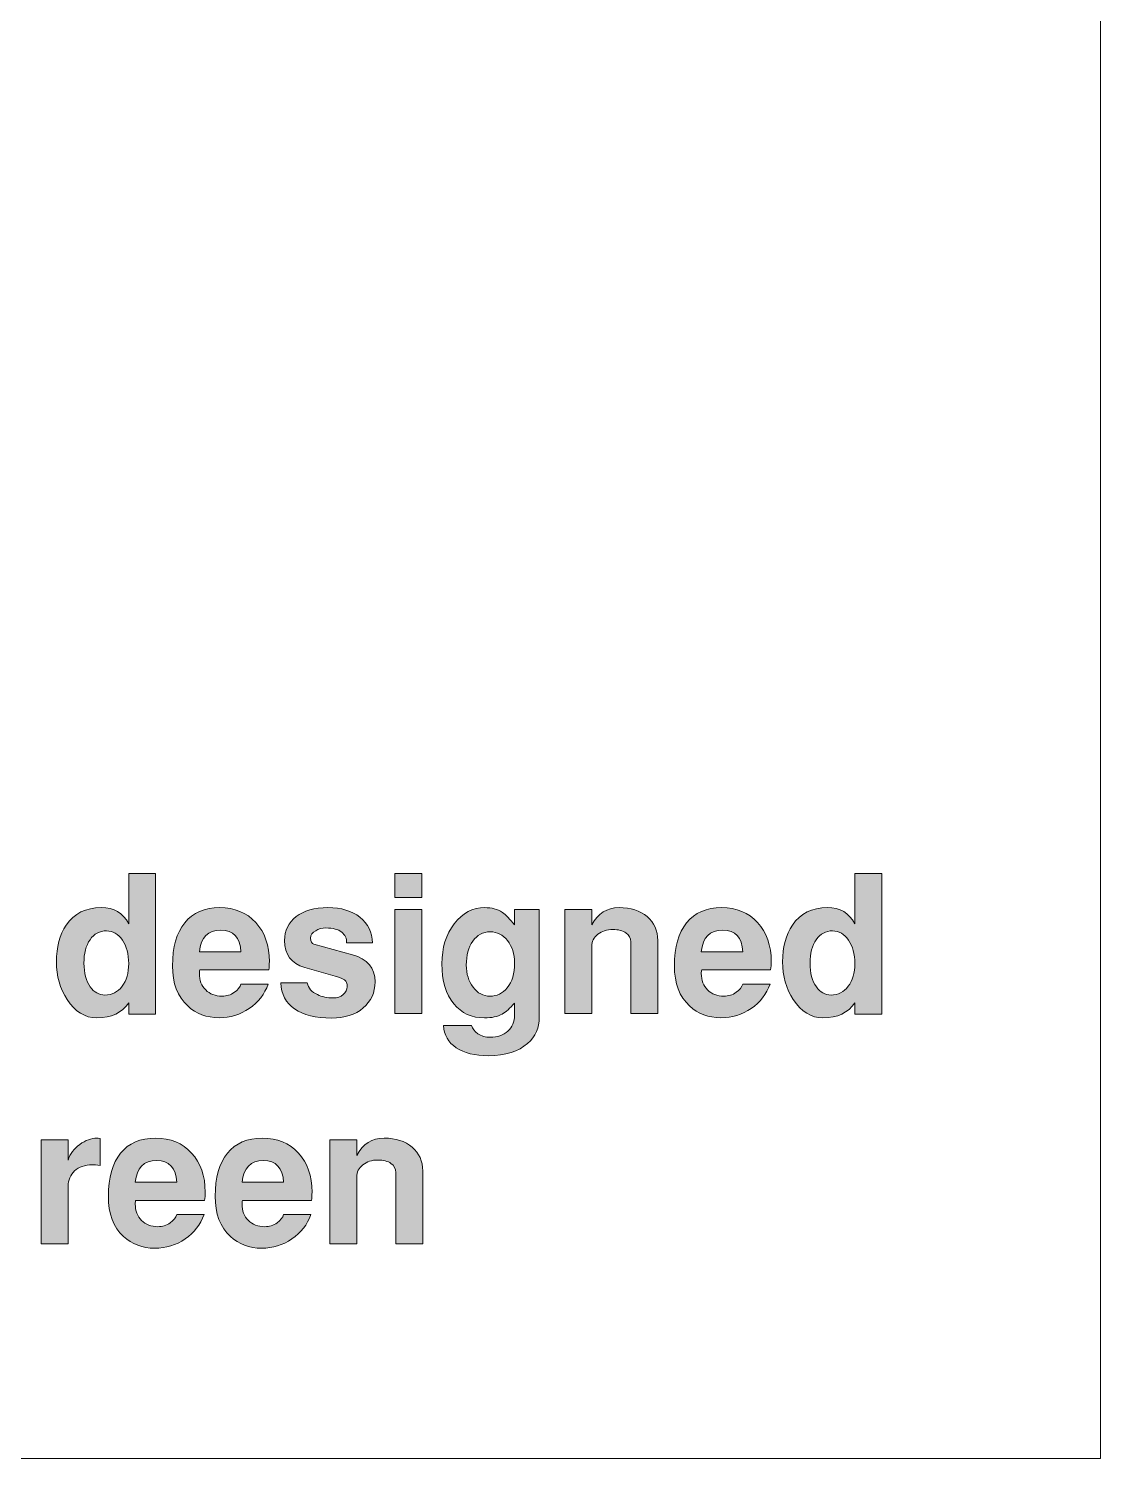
# Model space of a CAD drawing. Header units: inches. Extents: x 0.25 to 7.95, y -7.13 to -0.25.
# Drawn here: x 7.251 to 7.949, y -4.937 to -4.007 of the extents above; entities that cross this region are included whole.
import ezdxf

# ---------------------------------------------------------------- set-up
doc = ezdxf.new("R2010")
doc.units = ezdxf.units.IN
doc.header["$MEASUREMENT"] = 0
doc.layers.add('Layer 1', color=7, linetype='Continuous')

# ---------------------------------------------------------------- blocks, each defined once
blk = doc.blocks.new('block 75')
at = {"layer": 'Layer 1', "color": 7, "lineweight": 5, "true_color": 0xffffff}
blk.add_lwpolyline([(5.53159, -2.96855), (5.53159, -4.93706), (7.94877, -4.93706), (7.94877, -2.96855)], dxfattribs=at)
blk = doc.blocks.new('block 74')
at = {"layer": 'Layer 1'}
blk.add_blockref('block 75', (0, 0), dxfattribs=at)
blk = doc.blocks.new('block 112')
at = {"layer": 'Layer 1', "true_color": 0xed1f24}
h = blk.add_hatch(color=240, dxfattribs=at)
h.dxf.hatch_style = 2
edge = h.paths.add_edge_path()
edge.add_spline(control_points=[(7.33411, -4.64789), (7.33411, -4.64789), (7.31662, -4.64789), (7.31662, -4.64789), (7.31662, -4.64789), (7.31662, -4.64052), (7.31662, -4.64052), (7.31228, -4.6471), (7.30537, -4.65039), (7.29586, -4.65039), (7.28819, -4.65039), (7.28178, -4.64643), (7.27661, -4.63852), (7.27195, -4.63127), (7.26961, -4.6231), (7.26961, -4.61401), (7.26961, -4.60435), (7.27174, -4.59635), (7.27599, -4.59001), (7.28116, -4.58243), (7.28874, -4.57864), (7.29874, -4.57864), (7.30699, -4.57864), (7.31295, -4.58214), (7.31662, -4.58914), (7.31662, -4.58914), (7.31662, -4.55639), (7.31662, -4.55639), (7.31662, -4.55639), (7.33411, -4.55639), (7.33411, -4.55639), (7.33411, -4.55639), (7.33411, -4.64789), (7.33411, -4.64789)], knot_values=[0, 0, 0, 0, 1, 1, 1, 2, 2, 2, 3, 3, 3, 4, 4, 4, 5, 5, 5, 6, 6, 6, 7, 7, 7, 8, 8, 8, 9, 9, 9, 10, 10, 10, 11, 11, 11, 11], degree=3, periodic=1)
edge = h.paths.add_edge_path()
edge.add_spline(control_points=[(7.31662, -4.61508), (7.31662, -4.60885), (7.31525, -4.60373), (7.31251, -4.59975), (7.30977, -4.59576), (7.30632, -4.59376), (7.30218, -4.59376), (7.2977, -4.59376), (7.29412, -4.59568), (7.29147, -4.5995), (7.28881, -4.60332), (7.28749, -4.60843), (7.28749, -4.61483), (7.28749, -4.62131), (7.28886, -4.62642), (7.2916, -4.63015), (7.29408, -4.63373), (7.29728, -4.63552), (7.30118, -4.63552), (7.30575, -4.63552), (7.30946, -4.63363), (7.31232, -4.62984), (7.31519, -4.62606), (7.31662, -4.62114), (7.31662, -4.61508)], knot_values=[0, 0, 0, 0, 1, 1, 1, 2, 2, 2, 3, 3, 3, 4, 4, 4, 5, 5, 5, 6, 6, 6, 7, 7, 7, 8, 8, 8, 8], degree=3, periodic=1)
h = blk.add_hatch(color=240, dxfattribs=at)
h.dxf.hatch_style = 2
h.paths.add_polyline_path([(7.50724, -4.57201), (7.48974, -4.57201), (7.48974, -4.55639), (7.50724, -4.55639)])
h.paths.add_polyline_path([(7.50724, -4.64752), (7.48974, -4.64752), (7.48974, -4.57977), (7.50724, -4.57977)])
h = blk.add_hatch(color=240, dxfattribs=at)
h.dxf.hatch_style = 2
edge = h.paths.add_edge_path()
edge.add_spline(control_points=[(7.8065, -4.64789), (7.8065, -4.64789), (7.789, -4.64789), (7.789, -4.64789), (7.789, -4.64789), (7.789, -4.64052), (7.789, -4.64052), (7.78467, -4.6471), (7.77775, -4.65039), (7.76825, -4.65039), (7.76058, -4.65039), (7.75416, -4.64643), (7.749, -4.63852), (7.74433, -4.63127), (7.742, -4.6231), (7.742, -4.61401), (7.742, -4.60435), (7.74412, -4.59635), (7.74837, -4.59001), (7.75354, -4.58243), (7.76112, -4.57864), (7.77112, -4.57864), (7.77937, -4.57864), (7.78533, -4.58214), (7.789, -4.58914), (7.789, -4.58914), (7.789, -4.55639), (7.789, -4.55639), (7.789, -4.55639), (7.8065, -4.55639), (7.8065, -4.55639), (7.8065, -4.55639), (7.8065, -4.64789), (7.8065, -4.64789)], knot_values=[0, 0, 0, 0, 1, 1, 1, 2, 2, 2, 3, 3, 3, 4, 4, 4, 5, 5, 5, 6, 6, 6, 7, 7, 7, 8, 8, 8, 9, 9, 9, 10, 10, 10, 11, 11, 11, 11], degree=3, periodic=1)
edge = h.paths.add_edge_path()
edge.add_spline(control_points=[(7.789, -4.61508), (7.789, -4.60885), (7.78763, -4.60373), (7.78489, -4.59975), (7.78215, -4.59576), (7.77871, -4.59376), (7.77456, -4.59376), (7.77008, -4.59376), (7.76651, -4.59568), (7.76385, -4.5995), (7.7612, -4.60332), (7.75987, -4.60843), (7.75987, -4.61483), (7.75987, -4.62131), (7.76124, -4.62642), (7.76398, -4.63015), (7.76647, -4.63373), (7.76967, -4.63552), (7.77357, -4.63552), (7.77813, -4.63552), (7.78184, -4.63363), (7.7847, -4.62984), (7.78757, -4.62606), (7.789, -4.62114), (7.789, -4.61508)], knot_values=[0, 0, 0, 0, 1, 1, 1, 2, 2, 2, 3, 3, 3, 4, 4, 4, 5, 5, 5, 6, 6, 6, 7, 7, 7, 8, 8, 8, 8], degree=3, periodic=1)
h = blk.add_hatch(color=240, dxfattribs=at)
h.dxf.hatch_style = 2
edge = h.paths.add_edge_path()
edge.add_spline(control_points=[(7.40811, -4.61376), (7.40811, -4.61576), (7.40799, -4.61756), (7.40774, -4.61914), (7.40774, -4.61914), (7.36286, -4.61914), (7.36286, -4.61914), (7.3627, -4.61964), (7.36262, -4.62044), (7.36262, -4.62151), (7.36262, -4.62594), (7.36397, -4.6295), (7.3667, -4.6322), (7.36943, -4.63491), (7.37297, -4.63626), (7.37735, -4.63626), (7.38024, -4.63626), (7.38293, -4.63543), (7.3854, -4.63376), (7.38763, -4.63218), (7.38904, -4.63039), (7.38961, -4.62839), (7.38961, -4.62839), (7.40736, -4.62839), (7.40736, -4.62839), (7.40503, -4.63498), (7.40093, -4.64027), (7.39505, -4.64427), (7.38917, -4.64827), (7.38262, -4.65027), (7.37537, -4.65027), (7.36728, -4.65027), (7.36049, -4.64773), (7.35499, -4.64264), (7.3484, -4.63656), (7.34511, -4.62785), (7.34511, -4.61652), (7.34511, -4.60435), (7.34776, -4.595), (7.35305, -4.58845), (7.35834, -4.58191), (7.36595, -4.57864), (7.37586, -4.57864), (7.38553, -4.57864), (7.39332, -4.58187), (7.39924, -4.58832), (7.40516, -4.59479), (7.40811, -4.60326), (7.40811, -4.61376)], knot_values=[0, 0, 0, 0, 1, 1, 1, 2, 2, 2, 3, 3, 3, 4, 4, 4, 5, 5, 5, 6, 6, 6, 7, 7, 7, 8, 8, 8, 9, 9, 9, 10, 10, 10, 11, 11, 11, 12, 12, 12, 13, 13, 13, 14, 14, 14, 15, 15, 15, 16, 16, 16, 16], degree=3, periodic=1)
edge = h.paths.add_edge_path()
edge.add_spline(control_points=[(7.38961, -4.60739), (7.38911, -4.59797), (7.38473, -4.59327), (7.37649, -4.59327), (7.36816, -4.59327), (7.36354, -4.59797), (7.36262, -4.60739), (7.36262, -4.60739), (7.38961, -4.60739), (7.38961, -4.60739)], knot_values=[0, 0, 0, 0, 1, 1, 1, 2, 2, 2, 3, 3, 3, 3], degree=3, periodic=1)
h = blk.add_hatch(color=240, dxfattribs=at)
h.dxf.hatch_style = 2
edge = h.paths.add_edge_path()
edge.add_spline(control_points=[(7.47687, -4.62689), (7.47687, -4.63389), (7.47428, -4.63958), (7.46912, -4.64395), (7.46395, -4.64833), (7.45712, -4.65051), (7.44862, -4.65051), (7.4382, -4.65051), (7.43018, -4.64853), (7.42455, -4.64458), (7.41893, -4.64062), (7.41591, -4.63498), (7.41549, -4.62764), (7.41549, -4.62764), (7.43275, -4.62764), (7.43275, -4.62764), (7.43341, -4.63106), (7.43562, -4.6336), (7.43937, -4.63527), (7.44229, -4.63668), (7.44575, -4.63739), (7.44974, -4.63739), (7.45232, -4.63739), (7.45447, -4.63668), (7.45618, -4.63525), (7.45789, -4.63382), (7.45875, -4.6321), (7.45875, -4.63009), (7.45875, -4.62807), (7.45816, -4.6266), (7.457, -4.62568), (7.45609, -4.62501), (7.45405, -4.62421), (7.4509, -4.62328), (7.4509, -4.62328), (7.43113, -4.61759), (7.43113, -4.61759), (7.42237, -4.61501), (7.418, -4.60914), (7.418, -4.59999), (7.418, -4.59358), (7.42049, -4.58842), (7.4255, -4.58451), (7.43049, -4.5806), (7.43741, -4.57864), (7.44624, -4.57864), (7.45483, -4.57864), (7.46176, -4.58072), (7.46705, -4.58489), (7.47235, -4.58906), (7.47504, -4.59464), (7.47512, -4.60164), (7.47512, -4.60164), (7.45825, -4.60164), (7.45825, -4.60164), (7.4585, -4.59872), (7.45747, -4.59637), (7.45518, -4.59458), (7.45289, -4.59279), (7.44945, -4.59189), (7.44487, -4.59189), (7.44237, -4.59189), (7.44016, -4.59248), (7.43825, -4.59364), (7.43599, -4.59489), (7.43487, -4.59652), (7.43487, -4.59852), (7.43487, -4.60076), (7.43562, -4.6021), (7.43712, -4.60251), (7.43712, -4.60251), (7.46212, -4.60939), (7.46212, -4.60939), (7.47195, -4.61206), (7.47687, -4.61789), (7.47687, -4.62689)], knot_values=[0, 0, 0, 0, 1, 1, 1, 2, 2, 2, 3, 3, 3, 4, 4, 4, 5, 5, 5, 6, 6, 6, 7, 7, 7, 8, 8, 8, 9, 9, 9, 10, 10, 10, 11, 11, 11, 12, 12, 12, 13, 13, 13, 14, 14, 14, 15, 15, 15, 16, 16, 16, 17, 17, 17, 18, 18, 18, 19, 19, 19, 20, 20, 20, 21, 21, 21, 22, 22, 22, 23, 23, 23, 24, 24, 24, 25, 25, 25, 25], degree=3, periodic=1)
h = blk.add_hatch(color=240, dxfattribs=at)
h.dxf.hatch_style = 2
edge = h.paths.add_edge_path()
edge.add_spline(control_points=[(7.58375, -4.65002), (7.58375, -4.65677), (7.5812, -4.66243), (7.57612, -4.66701), (7.5702, -4.67235), (7.56175, -4.67501), (7.55075, -4.67501), (7.54183, -4.67501), (7.53481, -4.67329), (7.52968, -4.66983), (7.52456, -4.66637), (7.52179, -4.66155), (7.52138, -4.65539), (7.52138, -4.65539), (7.53972, -4.65539), (7.53972, -4.65539), (7.54014, -4.65739), (7.54148, -4.65916), (7.54374, -4.66071), (7.54601, -4.66225), (7.54869, -4.66302), (7.55178, -4.66302), (7.55648, -4.66302), (7.56029, -4.6617), (7.56323, -4.65908), (7.56616, -4.65645), (7.56763, -4.65297), (7.56763, -4.64864), (7.56763, -4.64414), (7.56758, -4.64151), (7.5675, -4.64077), (7.56473, -4.64419), (7.56209, -4.64656), (7.55958, -4.64789), (7.55657, -4.64956), (7.55275, -4.65039), (7.54814, -4.65039), (7.53977, -4.65039), (7.53311, -4.64735), (7.52816, -4.64126), (7.52297, -4.63494), (7.52037, -4.62623), (7.52037, -4.61514), (7.52037, -4.60481), (7.52305, -4.59614), (7.52842, -4.58914), (7.53378, -4.58214), (7.5404, -4.57864), (7.54827, -4.57864), (7.55271, -4.57864), (7.55653, -4.57968), (7.55971, -4.58177), (7.56205, -4.58335), (7.56469, -4.58606), (7.56763, -4.58989), (7.56763, -4.58989), (7.56763, -4.57977), (7.56763, -4.57977), (7.56763, -4.57977), (7.58375, -4.57977), (7.58375, -4.57977), (7.58375, -4.57977), (7.58375, -4.65002), (7.58375, -4.65002)], knot_values=[0, 0, 0, 0, 1, 1, 1, 2, 2, 2, 3, 3, 3, 4, 4, 4, 5, 5, 5, 6, 6, 6, 7, 7, 7, 8, 8, 8, 9, 9, 9, 10, 10, 10, 11, 11, 11, 12, 12, 12, 13, 13, 13, 14, 14, 14, 15, 15, 15, 16, 16, 16, 17, 17, 17, 18, 18, 18, 19, 19, 19, 20, 20, 20, 21, 21, 21, 21], degree=3, periodic=1)
edge = h.paths.add_edge_path()
edge.add_spline(control_points=[(7.56763, -4.61464), (7.56763, -4.60881), (7.56612, -4.60398), (7.56312, -4.60014), (7.56013, -4.59631), (7.55633, -4.59439), (7.55175, -4.59439), (7.54708, -4.59439), (7.54333, -4.59641), (7.5405, -4.60045), (7.53767, -4.6045), (7.53625, -4.60968), (7.53625, -4.61601), (7.53625, -4.62177), (7.53773, -4.62658), (7.54068, -4.63045), (7.54364, -4.63432), (7.54725, -4.63626), (7.5515, -4.63626), (7.55617, -4.63626), (7.55996, -4.63447), (7.56287, -4.63089), (7.56604, -4.62697), (7.56763, -4.62155), (7.56763, -4.61464)], knot_values=[0, 0, 0, 0, 1, 1, 1, 2, 2, 2, 3, 3, 3, 4, 4, 4, 5, 5, 5, 6, 6, 6, 7, 7, 7, 8, 8, 8, 8], degree=3, periodic=1)
h = blk.add_hatch(color=240, dxfattribs=at)
h.dxf.hatch_style = 2
edge = h.paths.add_edge_path()
edge.add_spline(control_points=[(7.66075, -4.64752), (7.66075, -4.64752), (7.64325, -4.64752), (7.64325, -4.64752), (7.64325, -4.64752), (7.64325, -4.60101), (7.64325, -4.60101), (7.64325, -4.59852), (7.64221, -4.59654), (7.64012, -4.59508), (7.63804, -4.59362), (7.63521, -4.59289), (7.63163, -4.59289), (7.62771, -4.59289), (7.62444, -4.59393), (7.62181, -4.59602), (7.61919, -4.5981), (7.61787, -4.60072), (7.61787, -4.60389), (7.61787, -4.60389), (7.61787, -4.64752), (7.61787, -4.64752), (7.61787, -4.64752), (7.60038, -4.64752), (7.60038, -4.64752), (7.60038, -4.64752), (7.60038, -4.57977), (7.60038, -4.57977), (7.60038, -4.57977), (7.61787, -4.57977), (7.61787, -4.57977), (7.61787, -4.57977), (7.61787, -4.58989), (7.61787, -4.58989), (7.62179, -4.58239), (7.62771, -4.57864), (7.63563, -4.57864), (7.64321, -4.57864), (7.64929, -4.5806), (7.65388, -4.58451), (7.65845, -4.58843), (7.66075, -4.5936), (7.66075, -4.60002), (7.66075, -4.60002), (7.66075, -4.64752), (7.66075, -4.64752)], knot_values=[0, 0, 0, 0, 1, 1, 1, 2, 2, 2, 3, 3, 3, 4, 4, 4, 5, 5, 5, 6, 6, 6, 7, 7, 7, 8, 8, 8, 9, 9, 9, 10, 10, 10, 11, 11, 11, 12, 12, 12, 13, 13, 13, 14, 14, 14, 15, 15, 15, 15], degree=3, periodic=1)
h = blk.add_hatch(color=240, dxfattribs=at)
h.dxf.hatch_style = 2
edge = h.paths.add_edge_path()
edge.add_spline(control_points=[(7.73463, -4.61376), (7.73463, -4.61576), (7.7345, -4.61756), (7.73425, -4.61914), (7.73425, -4.61914), (7.68937, -4.61914), (7.68937, -4.61914), (7.68921, -4.61964), (7.68913, -4.62044), (7.68913, -4.62151), (7.68913, -4.62594), (7.69048, -4.6295), (7.69321, -4.6322), (7.69594, -4.63491), (7.69948, -4.63626), (7.70386, -4.63626), (7.70675, -4.63626), (7.70944, -4.63543), (7.71191, -4.63376), (7.71415, -4.63218), (7.71555, -4.63039), (7.71613, -4.62839), (7.71613, -4.62839), (7.73387, -4.62839), (7.73387, -4.62839), (7.73154, -4.63498), (7.72744, -4.64027), (7.72156, -4.64427), (7.71568, -4.64827), (7.70913, -4.65027), (7.70188, -4.65027), (7.69379, -4.65027), (7.687, -4.64773), (7.6815, -4.64264), (7.67491, -4.63656), (7.67162, -4.62785), (7.67162, -4.61652), (7.67162, -4.60435), (7.67427, -4.595), (7.67956, -4.58845), (7.68486, -4.58191), (7.69246, -4.57864), (7.70237, -4.57864), (7.71204, -4.57864), (7.71984, -4.58187), (7.72575, -4.58832), (7.73167, -4.59479), (7.73463, -4.60326), (7.73463, -4.61376)], knot_values=[0, 0, 0, 0, 1, 1, 1, 2, 2, 2, 3, 3, 3, 4, 4, 4, 5, 5, 5, 6, 6, 6, 7, 7, 7, 8, 8, 8, 9, 9, 9, 10, 10, 10, 11, 11, 11, 12, 12, 12, 13, 13, 13, 14, 14, 14, 15, 15, 15, 16, 16, 16, 16], degree=3, periodic=1)
edge = h.paths.add_edge_path()
edge.add_spline(control_points=[(7.71613, -4.60739), (7.71562, -4.59797), (7.71124, -4.59327), (7.703, -4.59327), (7.69468, -4.59327), (7.69005, -4.59797), (7.68913, -4.60739), (7.68913, -4.60739), (7.71613, -4.60739), (7.71613, -4.60739)], knot_values=[0, 0, 0, 0, 1, 1, 1, 2, 2, 2, 3, 3, 3, 3], degree=3, periodic=1)
h = blk.add_hatch(color=240, dxfattribs=at)
h.dxf.hatch_style = 2
edge = h.paths.add_edge_path()
edge.add_spline(control_points=[(7.29812, -4.74639), (7.29578, -4.74613), (7.29407, -4.74601), (7.29299, -4.74601), (7.28807, -4.74601), (7.28422, -4.74733), (7.28143, -4.74995), (7.27863, -4.75258), (7.27724, -4.75589), (7.27724, -4.75989), (7.27724, -4.75989), (7.27724, -4.79751), (7.27724, -4.79751), (7.27724, -4.79751), (7.25974, -4.79751), (7.25974, -4.79751), (7.25974, -4.79751), (7.25974, -4.72976), (7.25974, -4.72976), (7.25974, -4.72976), (7.27724, -4.72976), (7.27724, -4.72976), (7.27724, -4.72976), (7.27724, -4.74289), (7.27724, -4.74289), (7.27849, -4.73888), (7.28099, -4.73551), (7.28474, -4.73276), (7.28849, -4.73001), (7.29224, -4.72864), (7.29599, -4.72864), (7.29641, -4.72864), (7.29712, -4.72872), (7.29812, -4.72889), (7.29812, -4.72889), (7.29812, -4.74639), (7.29812, -4.74639)], knot_values=[0, 0, 0, 0, 1, 1, 1, 2, 2, 2, 3, 3, 3, 4, 4, 4, 5, 5, 5, 6, 6, 6, 7, 7, 7, 8, 8, 8, 9, 9, 9, 10, 10, 10, 11, 11, 11, 12, 12, 12, 12], degree=3, periodic=1)
h = blk.add_hatch(color=240, dxfattribs=at)
h.dxf.hatch_style = 2
edge = h.paths.add_edge_path()
edge.add_spline(control_points=[(7.36637, -4.76376), (7.36637, -4.76576), (7.36624, -4.76756), (7.36599, -4.76914), (7.36599, -4.76914), (7.32111, -4.76914), (7.32111, -4.76914), (7.32095, -4.76964), (7.32087, -4.77043), (7.32087, -4.77151), (7.32087, -4.77593), (7.32222, -4.77949), (7.32495, -4.7822), (7.32768, -4.78491), (7.33122, -4.78626), (7.33561, -4.78626), (7.33849, -4.78626), (7.34118, -4.78543), (7.34366, -4.78376), (7.34589, -4.78218), (7.34729, -4.78039), (7.34787, -4.77839), (7.34787, -4.77839), (7.36561, -4.77839), (7.36561, -4.77839), (7.36328, -4.78497), (7.35918, -4.79026), (7.35331, -4.79426), (7.34743, -4.79827), (7.34087, -4.80027), (7.33362, -4.80027), (7.32553, -4.80027), (7.31874, -4.79772), (7.31324, -4.79264), (7.30665, -4.78655), (7.30337, -4.77785), (7.30337, -4.76651), (7.30337, -4.75435), (7.30601, -4.745), (7.3113, -4.73845), (7.3166, -4.73191), (7.3242, -4.72864), (7.33411, -4.72864), (7.34378, -4.72864), (7.35158, -4.73187), (7.35749, -4.73832), (7.36341, -4.74478), (7.36637, -4.75326), (7.36637, -4.76376)], knot_values=[0, 0, 0, 0, 1, 1, 1, 2, 2, 2, 3, 3, 3, 4, 4, 4, 5, 5, 5, 6, 6, 6, 7, 7, 7, 8, 8, 8, 9, 9, 9, 10, 10, 10, 11, 11, 11, 12, 12, 12, 13, 13, 13, 14, 14, 14, 15, 15, 15, 16, 16, 16, 16], degree=3, periodic=1)
edge = h.paths.add_edge_path()
edge.add_spline(control_points=[(7.34787, -4.75739), (7.34736, -4.74797), (7.34298, -4.74327), (7.33474, -4.74327), (7.32642, -4.74327), (7.32179, -4.74797), (7.32087, -4.75739), (7.32087, -4.75739), (7.34787, -4.75739), (7.34787, -4.75739)], knot_values=[0, 0, 0, 0, 1, 1, 1, 2, 2, 2, 3, 3, 3, 3], degree=3, periodic=1)
h = blk.add_hatch(color=240, dxfattribs=at)
h.dxf.hatch_style = 2
edge = h.paths.add_edge_path()
edge.add_spline(control_points=[(7.43587, -4.76376), (7.43587, -4.76576), (7.43575, -4.76756), (7.4355, -4.76914), (7.4355, -4.76914), (7.39062, -4.76914), (7.39062, -4.76914), (7.39046, -4.76964), (7.39037, -4.77043), (7.39037, -4.77151), (7.39037, -4.77593), (7.39173, -4.77949), (7.39446, -4.7822), (7.39718, -4.78491), (7.40073, -4.78626), (7.40511, -4.78626), (7.408, -4.78626), (7.41069, -4.78543), (7.41316, -4.78376), (7.41539, -4.78218), (7.4168, -4.78039), (7.41737, -4.77839), (7.41737, -4.77839), (7.43512, -4.77839), (7.43512, -4.77839), (7.43279, -4.78497), (7.42868, -4.79026), (7.42281, -4.79426), (7.41693, -4.79827), (7.41037, -4.80027), (7.40312, -4.80027), (7.39504, -4.80027), (7.38824, -4.79772), (7.38274, -4.79264), (7.37616, -4.78655), (7.37287, -4.77785), (7.37287, -4.76651), (7.37287, -4.75435), (7.37552, -4.745), (7.38081, -4.73845), (7.3861, -4.73191), (7.3937, -4.72864), (7.40362, -4.72864), (7.41329, -4.72864), (7.42108, -4.73187), (7.427, -4.73832), (7.43292, -4.74478), (7.43587, -4.75326), (7.43587, -4.76376)], knot_values=[0, 0, 0, 0, 1, 1, 1, 2, 2, 2, 3, 3, 3, 4, 4, 4, 5, 5, 5, 6, 6, 6, 7, 7, 7, 8, 8, 8, 9, 9, 9, 10, 10, 10, 11, 11, 11, 12, 12, 12, 13, 13, 13, 14, 14, 14, 15, 15, 15, 16, 16, 16, 16], degree=3, periodic=1)
edge = h.paths.add_edge_path()
edge.add_spline(control_points=[(7.41737, -4.75739), (7.41686, -4.74797), (7.41249, -4.74327), (7.40425, -4.74327), (7.39592, -4.74327), (7.3913, -4.74797), (7.39037, -4.75739), (7.39037, -4.75739), (7.41737, -4.75739), (7.41737, -4.75739)], knot_values=[0, 0, 0, 0, 1, 1, 1, 2, 2, 2, 3, 3, 3, 3], degree=3, periodic=1)
h = blk.add_hatch(color=240, dxfattribs=at)
h.dxf.hatch_style = 2
edge = h.paths.add_edge_path()
edge.add_spline(control_points=[(7.50787, -4.79751), (7.50787, -4.79751), (7.49037, -4.79751), (7.49037, -4.79751), (7.49037, -4.79751), (7.49037, -4.75101), (7.49037, -4.75101), (7.49037, -4.74851), (7.48933, -4.74653), (7.48724, -4.74508), (7.48516, -4.74362), (7.48233, -4.74289), (7.47875, -4.74289), (7.47483, -4.74289), (7.47156, -4.74393), (7.46893, -4.74601), (7.46631, -4.74809), (7.46499, -4.75072), (7.46499, -4.75389), (7.46499, -4.75389), (7.46499, -4.79751), (7.46499, -4.79751), (7.46499, -4.79751), (7.4475, -4.79751), (7.4475, -4.79751), (7.4475, -4.79751), (7.4475, -4.72976), (7.4475, -4.72976), (7.4475, -4.72976), (7.46499, -4.72976), (7.46499, -4.72976), (7.46499, -4.72976), (7.46499, -4.73989), (7.46499, -4.73989), (7.46891, -4.73239), (7.47483, -4.72864), (7.48275, -4.72864), (7.49033, -4.72864), (7.49641, -4.7306), (7.501, -4.73451), (7.50557, -4.73843), (7.50787, -4.7436), (7.50787, -4.75001), (7.50787, -4.75001), (7.50787, -4.79751), (7.50787, -4.79751)], knot_values=[0, 0, 0, 0, 1, 1, 1, 2, 2, 2, 3, 3, 3, 4, 4, 4, 5, 5, 5, 6, 6, 6, 7, 7, 7, 8, 8, 8, 9, 9, 9, 10, 10, 10, 11, 11, 11, 12, 12, 12, 13, 13, 13, 14, 14, 14, 15, 15, 15, 15], degree=3, periodic=1)
at = {"layer": 'Layer 1', "lineweight": 0}
for points in [[(7.50724, -4.57201), (7.48974, -4.57201), (7.48974, -4.55639), (7.50724, -4.55639), (7.50724, -4.57201)], [(7.50724, -4.64752), (7.48974, -4.64752), (7.48974, -4.57977), (7.50724, -4.57977), (7.50724, -4.64752)]]:
    blk.add_lwpolyline(points, dxfattribs=at)
for points, knots in [([(7.33411, -4.64789), (7.33411, -4.64789), (7.31662, -4.64789), (7.31662, -4.64789), (7.31662, -4.64789), (7.31662, -4.64052), (7.31662, -4.64052), (7.31228, -4.6471), (7.30537, -4.65039), (7.29586, -4.65039), (7.28819, -4.65039), (7.28178, -4.64643), (7.27661, -4.63852), (7.27195, -4.63127), (7.26961, -4.6231), (7.26961, -4.61401), (7.26961, -4.60435), (7.27174, -4.59635), (7.27599, -4.59001), (7.28116, -4.58243), (7.28874, -4.57864), (7.29874, -4.57864), (7.30699, -4.57864), (7.31295, -4.58214), (7.31662, -4.58914), (7.31662, -4.58914), (7.31662, -4.55639), (7.31662, -4.55639), (7.31662, -4.55639), (7.33411, -4.55639), (7.33411, -4.55639), (7.33411, -4.55639), (7.33411, -4.64789), (7.33411, -4.64789)], [0, 0, 0, 0, 1, 1, 1, 2, 2, 2, 3, 3, 3, 4, 4, 4, 5, 5, 5, 6, 6, 6, 7, 7, 7, 8, 8, 8, 9, 9, 9, 10, 10, 10, 11, 11, 11, 11]), ([(7.8065, -4.64789), (7.8065, -4.64789), (7.789, -4.64789), (7.789, -4.64789), (7.789, -4.64789), (7.789, -4.64052), (7.789, -4.64052), (7.78467, -4.6471), (7.77775, -4.65039), (7.76825, -4.65039), (7.76058, -4.65039), (7.75416, -4.64643), (7.749, -4.63852), (7.74433, -4.63127), (7.742, -4.6231), (7.742, -4.61401), (7.742, -4.60435), (7.74412, -4.59635), (7.74837, -4.59001), (7.75354, -4.58243), (7.76112, -4.57864), (7.77112, -4.57864), (7.77937, -4.57864), (7.78533, -4.58214), (7.789, -4.58914), (7.789, -4.58914), (7.789, -4.55639), (7.789, -4.55639), (7.789, -4.55639), (7.8065, -4.55639), (7.8065, -4.55639), (7.8065, -4.55639), (7.8065, -4.64789), (7.8065, -4.64789)], [0, 0, 0, 0, 1, 1, 1, 2, 2, 2, 3, 3, 3, 4, 4, 4, 5, 5, 5, 6, 6, 6, 7, 7, 7, 8, 8, 8, 9, 9, 9, 10, 10, 10, 11, 11, 11, 11]), ([(7.40811, -4.61376), (7.40811, -4.61576), (7.40799, -4.61756), (7.40774, -4.61914), (7.40774, -4.61914), (7.36286, -4.61914), (7.36286, -4.61914), (7.3627, -4.61964), (7.36262, -4.62044), (7.36262, -4.62151), (7.36262, -4.62594), (7.36397, -4.6295), (7.3667, -4.6322), (7.36943, -4.63491), (7.37297, -4.63626), (7.37735, -4.63626), (7.38024, -4.63626), (7.38293, -4.63543), (7.3854, -4.63376), (7.38763, -4.63218), (7.38904, -4.63039), (7.38961, -4.62839), (7.38961, -4.62839), (7.40736, -4.62839), (7.40736, -4.62839), (7.40503, -4.63498), (7.40093, -4.64027), (7.39505, -4.64427), (7.38917, -4.64827), (7.38262, -4.65027), (7.37537, -4.65027), (7.36728, -4.65027), (7.36049, -4.64773), (7.35499, -4.64264), (7.3484, -4.63656), (7.34511, -4.62785), (7.34511, -4.61652), (7.34511, -4.60435), (7.34776, -4.595), (7.35305, -4.58845), (7.35834, -4.58191), (7.36595, -4.57864), (7.37586, -4.57864), (7.38553, -4.57864), (7.39332, -4.58187), (7.39924, -4.58832), (7.40516, -4.59479), (7.40811, -4.60326), (7.40811, -4.61376)], [0, 0, 0, 0, 1, 1, 1, 2, 2, 2, 3, 3, 3, 4, 4, 4, 5, 5, 5, 6, 6, 6, 7, 7, 7, 8, 8, 8, 9, 9, 9, 10, 10, 10, 11, 11, 11, 12, 12, 12, 13, 13, 13, 14, 14, 14, 15, 15, 15, 16, 16, 16, 16]), ([(7.47687, -4.62689), (7.47687, -4.63389), (7.47428, -4.63958), (7.46912, -4.64395), (7.46395, -4.64833), (7.45712, -4.65051), (7.44862, -4.65051), (7.4382, -4.65051), (7.43018, -4.64853), (7.42455, -4.64458), (7.41893, -4.64062), (7.41591, -4.63498), (7.41549, -4.62764), (7.41549, -4.62764), (7.43275, -4.62764), (7.43275, -4.62764), (7.43341, -4.63106), (7.43562, -4.6336), (7.43937, -4.63527), (7.44229, -4.63668), (7.44575, -4.63739), (7.44974, -4.63739), (7.45232, -4.63739), (7.45447, -4.63668), (7.45618, -4.63525), (7.45789, -4.63382), (7.45875, -4.6321), (7.45875, -4.63009), (7.45875, -4.62807), (7.45816, -4.6266), (7.457, -4.62568), (7.45609, -4.62501), (7.45405, -4.62421), (7.4509, -4.62328), (7.4509, -4.62328), (7.43113, -4.61759), (7.43113, -4.61759), (7.42237, -4.61501), (7.418, -4.60914), (7.418, -4.59999), (7.418, -4.59358), (7.42049, -4.58842), (7.4255, -4.58451), (7.43049, -4.5806), (7.43741, -4.57864), (7.44624, -4.57864), (7.45483, -4.57864), (7.46176, -4.58072), (7.46705, -4.58489), (7.47235, -4.58906), (7.47504, -4.59464), (7.47512, -4.60164), (7.47512, -4.60164), (7.45825, -4.60164), (7.45825, -4.60164), (7.4585, -4.59872), (7.45747, -4.59637), (7.45518, -4.59458), (7.45289, -4.59279), (7.44945, -4.59189), (7.44487, -4.59189), (7.44237, -4.59189), (7.44016, -4.59248), (7.43825, -4.59364), (7.43599, -4.59489), (7.43487, -4.59652), (7.43487, -4.59852), (7.43487, -4.60076), (7.43562, -4.6021), (7.43712, -4.60251), (7.43712, -4.60251), (7.46212, -4.60939), (7.46212, -4.60939), (7.47195, -4.61206), (7.47687, -4.61789), (7.47687, -4.62689)], [0, 0, 0, 0, 1, 1, 1, 2, 2, 2, 3, 3, 3, 4, 4, 4, 5, 5, 5, 6, 6, 6, 7, 7, 7, 8, 8, 8, 9, 9, 9, 10, 10, 10, 11, 11, 11, 12, 12, 12, 13, 13, 13, 14, 14, 14, 15, 15, 15, 16, 16, 16, 17, 17, 17, 18, 18, 18, 19, 19, 19, 20, 20, 20, 21, 21, 21, 22, 22, 22, 23, 23, 23, 24, 24, 24, 25, 25, 25, 25]), ([(7.58375, -4.65002), (7.58375, -4.65677), (7.5812, -4.66243), (7.57612, -4.66701), (7.5702, -4.67235), (7.56175, -4.67501), (7.55075, -4.67501), (7.54183, -4.67501), (7.53481, -4.67329), (7.52968, -4.66983), (7.52456, -4.66637), (7.52179, -4.66155), (7.52138, -4.65539), (7.52138, -4.65539), (7.53972, -4.65539), (7.53972, -4.65539), (7.54014, -4.65739), (7.54148, -4.65916), (7.54374, -4.66071), (7.54601, -4.66225), (7.54869, -4.66302), (7.55178, -4.66302), (7.55648, -4.66302), (7.56029, -4.6617), (7.56323, -4.65908), (7.56616, -4.65645), (7.56763, -4.65297), (7.56763, -4.64864), (7.56763, -4.64414), (7.56758, -4.64151), (7.5675, -4.64077), (7.56473, -4.64419), (7.56209, -4.64656), (7.55958, -4.64789), (7.55657, -4.64956), (7.55275, -4.65039), (7.54814, -4.65039), (7.53977, -4.65039), (7.53311, -4.64735), (7.52816, -4.64126), (7.52297, -4.63494), (7.52037, -4.62623), (7.52037, -4.61514), (7.52037, -4.60481), (7.52305, -4.59614), (7.52842, -4.58914), (7.53378, -4.58214), (7.5404, -4.57864), (7.54827, -4.57864), (7.55271, -4.57864), (7.55653, -4.57968), (7.55971, -4.58177), (7.56205, -4.58335), (7.56469, -4.58606), (7.56763, -4.58989), (7.56763, -4.58989), (7.56763, -4.57977), (7.56763, -4.57977), (7.56763, -4.57977), (7.58375, -4.57977), (7.58375, -4.57977), (7.58375, -4.57977), (7.58375, -4.65002), (7.58375, -4.65002)], [0, 0, 0, 0, 1, 1, 1, 2, 2, 2, 3, 3, 3, 4, 4, 4, 5, 5, 5, 6, 6, 6, 7, 7, 7, 8, 8, 8, 9, 9, 9, 10, 10, 10, 11, 11, 11, 12, 12, 12, 13, 13, 13, 14, 14, 14, 15, 15, 15, 16, 16, 16, 17, 17, 17, 18, 18, 18, 19, 19, 19, 20, 20, 20, 21, 21, 21, 21]), ([(7.66075, -4.64752), (7.66075, -4.64752), (7.64325, -4.64752), (7.64325, -4.64752), (7.64325, -4.64752), (7.64325, -4.60101), (7.64325, -4.60101), (7.64325, -4.59852), (7.64221, -4.59654), (7.64012, -4.59508), (7.63804, -4.59362), (7.63521, -4.59289), (7.63163, -4.59289), (7.62771, -4.59289), (7.62444, -4.59393), (7.62181, -4.59602), (7.61919, -4.5981), (7.61787, -4.60072), (7.61787, -4.60389), (7.61787, -4.60389), (7.61787, -4.64752), (7.61787, -4.64752), (7.61787, -4.64752), (7.60038, -4.64752), (7.60038, -4.64752), (7.60038, -4.64752), (7.60038, -4.57977), (7.60038, -4.57977), (7.60038, -4.57977), (7.61787, -4.57977), (7.61787, -4.57977), (7.61787, -4.57977), (7.61787, -4.58989), (7.61787, -4.58989), (7.62179, -4.58239), (7.62771, -4.57864), (7.63563, -4.57864), (7.64321, -4.57864), (7.64929, -4.5806), (7.65388, -4.58451), (7.65845, -4.58843), (7.66075, -4.5936), (7.66075, -4.60002), (7.66075, -4.60002), (7.66075, -4.64752), (7.66075, -4.64752)], [0, 0, 0, 0, 1, 1, 1, 2, 2, 2, 3, 3, 3, 4, 4, 4, 5, 5, 5, 6, 6, 6, 7, 7, 7, 8, 8, 8, 9, 9, 9, 10, 10, 10, 11, 11, 11, 12, 12, 12, 13, 13, 13, 14, 14, 14, 15, 15, 15, 15]), ([(7.73463, -4.61376), (7.73463, -4.61576), (7.7345, -4.61756), (7.73425, -4.61914), (7.73425, -4.61914), (7.68937, -4.61914), (7.68937, -4.61914), (7.68921, -4.61964), (7.68913, -4.62044), (7.68913, -4.62151), (7.68913, -4.62594), (7.69048, -4.6295), (7.69321, -4.6322), (7.69594, -4.63491), (7.69948, -4.63626), (7.70386, -4.63626), (7.70675, -4.63626), (7.70944, -4.63543), (7.71191, -4.63376), (7.71415, -4.63218), (7.71555, -4.63039), (7.71613, -4.62839), (7.71613, -4.62839), (7.73387, -4.62839), (7.73387, -4.62839), (7.73154, -4.63498), (7.72744, -4.64027), (7.72156, -4.64427), (7.71568, -4.64827), (7.70913, -4.65027), (7.70188, -4.65027), (7.69379, -4.65027), (7.687, -4.64773), (7.6815, -4.64264), (7.67491, -4.63656), (7.67162, -4.62785), (7.67162, -4.61652), (7.67162, -4.60435), (7.67427, -4.595), (7.67956, -4.58845), (7.68486, -4.58191), (7.69246, -4.57864), (7.70237, -4.57864), (7.71204, -4.57864), (7.71984, -4.58187), (7.72575, -4.58832), (7.73167, -4.59479), (7.73463, -4.60326), (7.73463, -4.61376)], [0, 0, 0, 0, 1, 1, 1, 2, 2, 2, 3, 3, 3, 4, 4, 4, 5, 5, 5, 6, 6, 6, 7, 7, 7, 8, 8, 8, 9, 9, 9, 10, 10, 10, 11, 11, 11, 12, 12, 12, 13, 13, 13, 14, 14, 14, 15, 15, 15, 16, 16, 16, 16]), ([(7.31662, -4.61508), (7.31662, -4.60885), (7.31525, -4.60373), (7.31251, -4.59975), (7.30977, -4.59576), (7.30632, -4.59376), (7.30218, -4.59376), (7.2977, -4.59376), (7.29412, -4.59568), (7.29147, -4.5995), (7.28881, -4.60332), (7.28749, -4.60843), (7.28749, -4.61483), (7.28749, -4.62131), (7.28886, -4.62642), (7.2916, -4.63015), (7.29408, -4.63373), (7.29728, -4.63552), (7.30118, -4.63552), (7.30575, -4.63552), (7.30946, -4.63363), (7.31232, -4.62984), (7.31519, -4.62606), (7.31662, -4.62114), (7.31662, -4.61508)], [0, 0, 0, 0, 1, 1, 1, 2, 2, 2, 3, 3, 3, 4, 4, 4, 5, 5, 5, 6, 6, 6, 7, 7, 7, 8, 8, 8, 8]), ([(7.38961, -4.60739), (7.38911, -4.59797), (7.38473, -4.59327), (7.37649, -4.59327), (7.36816, -4.59327), (7.36354, -4.59797), (7.36262, -4.60739), (7.36262, -4.60739), (7.38961, -4.60739), (7.38961, -4.60739)], [0, 0, 0, 0, 1, 1, 1, 2, 2, 2, 3, 3, 3, 3]), ([(7.56763, -4.61464), (7.56763, -4.60881), (7.56612, -4.60398), (7.56312, -4.60014), (7.56013, -4.59631), (7.55633, -4.59439), (7.55175, -4.59439), (7.54708, -4.59439), (7.54333, -4.59641), (7.5405, -4.60045), (7.53767, -4.6045), (7.53625, -4.60968), (7.53625, -4.61601), (7.53625, -4.62177), (7.53773, -4.62658), (7.54068, -4.63045), (7.54364, -4.63432), (7.54725, -4.63626), (7.5515, -4.63626), (7.55617, -4.63626), (7.55996, -4.63447), (7.56287, -4.63089), (7.56604, -4.62697), (7.56763, -4.62155), (7.56763, -4.61464)], [0, 0, 0, 0, 1, 1, 1, 2, 2, 2, 3, 3, 3, 4, 4, 4, 5, 5, 5, 6, 6, 6, 7, 7, 7, 8, 8, 8, 8]), ([(7.71613, -4.60739), (7.71562, -4.59797), (7.71124, -4.59327), (7.703, -4.59327), (7.69468, -4.59327), (7.69005, -4.59797), (7.68913, -4.60739), (7.68913, -4.60739), (7.71613, -4.60739), (7.71613, -4.60739)], [0, 0, 0, 0, 1, 1, 1, 2, 2, 2, 3, 3, 3, 3]), ([(7.789, -4.61508), (7.789, -4.60885), (7.78763, -4.60373), (7.78489, -4.59975), (7.78215, -4.59576), (7.77871, -4.59376), (7.77456, -4.59376), (7.77008, -4.59376), (7.76651, -4.59568), (7.76385, -4.5995), (7.7612, -4.60332), (7.75987, -4.60843), (7.75987, -4.61483), (7.75987, -4.62131), (7.76124, -4.62642), (7.76398, -4.63015), (7.76647, -4.63373), (7.76967, -4.63552), (7.77357, -4.63552), (7.77813, -4.63552), (7.78184, -4.63363), (7.7847, -4.62984), (7.78757, -4.62606), (7.789, -4.62114), (7.789, -4.61508)], [0, 0, 0, 0, 1, 1, 1, 2, 2, 2, 3, 3, 3, 4, 4, 4, 5, 5, 5, 6, 6, 6, 7, 7, 7, 8, 8, 8, 8]), ([(7.29812, -4.74639), (7.29578, -4.74613), (7.29407, -4.74601), (7.29299, -4.74601), (7.28807, -4.74601), (7.28422, -4.74733), (7.28143, -4.74995), (7.27863, -4.75258), (7.27724, -4.75589), (7.27724, -4.75989), (7.27724, -4.75989), (7.27724, -4.79751), (7.27724, -4.79751), (7.27724, -4.79751), (7.25974, -4.79751), (7.25974, -4.79751), (7.25974, -4.79751), (7.25974, -4.72976), (7.25974, -4.72976), (7.25974, -4.72976), (7.27724, -4.72976), (7.27724, -4.72976), (7.27724, -4.72976), (7.27724, -4.74289), (7.27724, -4.74289), (7.27849, -4.73888), (7.28099, -4.73551), (7.28474, -4.73276), (7.28849, -4.73001), (7.29224, -4.72864), (7.29599, -4.72864), (7.29641, -4.72864), (7.29712, -4.72872), (7.29812, -4.72889), (7.29812, -4.72889), (7.29812, -4.74639), (7.29812, -4.74639)], [0, 0, 0, 0, 1, 1, 1, 2, 2, 2, 3, 3, 3, 4, 4, 4, 5, 5, 5, 6, 6, 6, 7, 7, 7, 8, 8, 8, 9, 9, 9, 10, 10, 10, 11, 11, 11, 12, 12, 12, 12]), ([(7.36637, -4.76376), (7.36637, -4.76576), (7.36624, -4.76756), (7.36599, -4.76914), (7.36599, -4.76914), (7.32111, -4.76914), (7.32111, -4.76914), (7.32095, -4.76964), (7.32087, -4.77043), (7.32087, -4.77151), (7.32087, -4.77593), (7.32222, -4.77949), (7.32495, -4.7822), (7.32768, -4.78491), (7.33122, -4.78626), (7.33561, -4.78626), (7.33849, -4.78626), (7.34118, -4.78543), (7.34366, -4.78376), (7.34589, -4.78218), (7.34729, -4.78039), (7.34787, -4.77839), (7.34787, -4.77839), (7.36561, -4.77839), (7.36561, -4.77839), (7.36328, -4.78497), (7.35918, -4.79026), (7.35331, -4.79426), (7.34743, -4.79827), (7.34087, -4.80027), (7.33362, -4.80027), (7.32553, -4.80027), (7.31874, -4.79772), (7.31324, -4.79264), (7.30665, -4.78655), (7.30337, -4.77785), (7.30337, -4.76651), (7.30337, -4.75435), (7.30601, -4.745), (7.3113, -4.73845), (7.3166, -4.73191), (7.3242, -4.72864), (7.33411, -4.72864), (7.34378, -4.72864), (7.35158, -4.73187), (7.35749, -4.73832), (7.36341, -4.74478), (7.36637, -4.75326), (7.36637, -4.76376)], [0, 0, 0, 0, 1, 1, 1, 2, 2, 2, 3, 3, 3, 4, 4, 4, 5, 5, 5, 6, 6, 6, 7, 7, 7, 8, 8, 8, 9, 9, 9, 10, 10, 10, 11, 11, 11, 12, 12, 12, 13, 13, 13, 14, 14, 14, 15, 15, 15, 16, 16, 16, 16]), ([(7.43587, -4.76376), (7.43587, -4.76576), (7.43575, -4.76756), (7.4355, -4.76914), (7.4355, -4.76914), (7.39062, -4.76914), (7.39062, -4.76914), (7.39046, -4.76964), (7.39037, -4.77043), (7.39037, -4.77151), (7.39037, -4.77593), (7.39173, -4.77949), (7.39446, -4.7822), (7.39718, -4.78491), (7.40073, -4.78626), (7.40511, -4.78626), (7.408, -4.78626), (7.41069, -4.78543), (7.41316, -4.78376), (7.41539, -4.78218), (7.4168, -4.78039), (7.41737, -4.77839), (7.41737, -4.77839), (7.43512, -4.77839), (7.43512, -4.77839), (7.43279, -4.78497), (7.42868, -4.79026), (7.42281, -4.79426), (7.41693, -4.79827), (7.41037, -4.80027), (7.40312, -4.80027), (7.39504, -4.80027), (7.38824, -4.79772), (7.38274, -4.79264), (7.37616, -4.78655), (7.37287, -4.77785), (7.37287, -4.76651), (7.37287, -4.75435), (7.37552, -4.745), (7.38081, -4.73845), (7.3861, -4.73191), (7.3937, -4.72864), (7.40362, -4.72864), (7.41329, -4.72864), (7.42108, -4.73187), (7.427, -4.73832), (7.43292, -4.74478), (7.43587, -4.75326), (7.43587, -4.76376)], [0, 0, 0, 0, 1, 1, 1, 2, 2, 2, 3, 3, 3, 4, 4, 4, 5, 5, 5, 6, 6, 6, 7, 7, 7, 8, 8, 8, 9, 9, 9, 10, 10, 10, 11, 11, 11, 12, 12, 12, 13, 13, 13, 14, 14, 14, 15, 15, 15, 16, 16, 16, 16]), ([(7.50787, -4.79751), (7.50787, -4.79751), (7.49037, -4.79751), (7.49037, -4.79751), (7.49037, -4.79751), (7.49037, -4.75101), (7.49037, -4.75101), (7.49037, -4.74851), (7.48933, -4.74653), (7.48724, -4.74508), (7.48516, -4.74362), (7.48233, -4.74289), (7.47875, -4.74289), (7.47483, -4.74289), (7.47156, -4.74393), (7.46893, -4.74601), (7.46631, -4.74809), (7.46499, -4.75072), (7.46499, -4.75389), (7.46499, -4.75389), (7.46499, -4.79751), (7.46499, -4.79751), (7.46499, -4.79751), (7.4475, -4.79751), (7.4475, -4.79751), (7.4475, -4.79751), (7.4475, -4.72976), (7.4475, -4.72976), (7.4475, -4.72976), (7.46499, -4.72976), (7.46499, -4.72976), (7.46499, -4.72976), (7.46499, -4.73989), (7.46499, -4.73989), (7.46891, -4.73239), (7.47483, -4.72864), (7.48275, -4.72864), (7.49033, -4.72864), (7.49641, -4.7306), (7.501, -4.73451), (7.50557, -4.73843), (7.50787, -4.7436), (7.50787, -4.75001), (7.50787, -4.75001), (7.50787, -4.79751), (7.50787, -4.79751)], [0, 0, 0, 0, 1, 1, 1, 2, 2, 2, 3, 3, 3, 4, 4, 4, 5, 5, 5, 6, 6, 6, 7, 7, 7, 8, 8, 8, 9, 9, 9, 10, 10, 10, 11, 11, 11, 12, 12, 12, 13, 13, 13, 14, 14, 14, 15, 15, 15, 15]), ([(7.34787, -4.75739), (7.34736, -4.74797), (7.34298, -4.74327), (7.33474, -4.74327), (7.32642, -4.74327), (7.32179, -4.74797), (7.32087, -4.75739), (7.32087, -4.75739), (7.34787, -4.75739), (7.34787, -4.75739)], [0, 0, 0, 0, 1, 1, 1, 2, 2, 2, 3, 3, 3, 3]), ([(7.41737, -4.75739), (7.41686, -4.74797), (7.41249, -4.74327), (7.40425, -4.74327), (7.39592, -4.74327), (7.3913, -4.74797), (7.39037, -4.75739), (7.39037, -4.75739), (7.41737, -4.75739), (7.41737, -4.75739)], [0, 0, 0, 0, 1, 1, 1, 2, 2, 2, 3, 3, 3, 3])]:
    blk.add_open_spline(points, degree=3, knots=knots, dxfattribs=at)
blk = doc.blocks.new('block 111')
at = {"layer": 'Layer 1'}
blk.add_blockref('block 112', (0, 0), dxfattribs=at)
blk = doc.blocks.new('block 109')
at = {"layer": 'Layer 1'}
blk.add_blockref('block 111', (0, 0), dxfattribs=at)

msp = doc.modelspace()

# ---------------------------------------------------------------- block references
at = {"layer": 'Layer 1'}
for name in ['block 74', 'block 109']:
    msp.add_blockref(name, (0, 0), dxfattribs=at)

doc.saveas('drawing.dxf')
